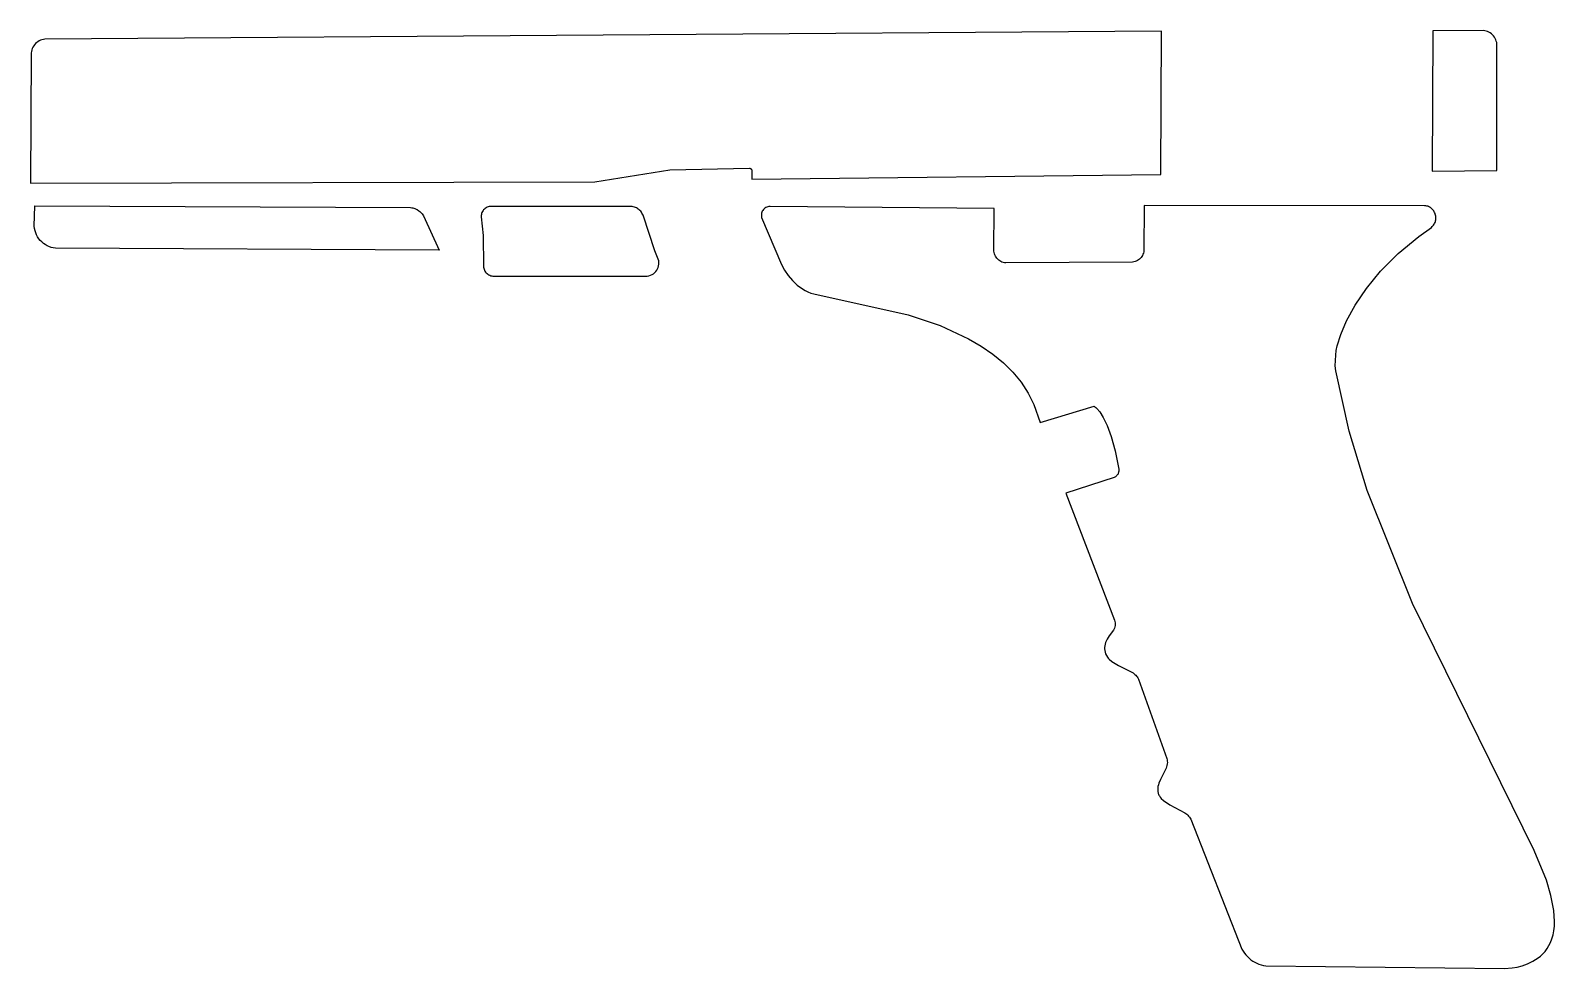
# Model space of a CAD drawing. Header units: metres. Extents: x -87 to 87, y -9 to 98.
import ezdxf

# ---------------------------------------------------------------- set-up
doc = ezdxf.new("R2010")
doc.units = ezdxf.units.M

msp = doc.modelspace()

# ---------------------------------------------------------------- linework, layer by layer
for points in [[(42.291, 81.723484), (42.367454, 98.177858), (-85.832188, 97.269554), (-86.007702, 97.24136), (-86.17712, 97.196656), (-86.339426, 97.136204), (-86.493858, 97.060766), (-86.639654, 96.971358), (-86.775798, 96.868996), (-86.901274, 96.754442), (-87.01532, 96.628458), (-87.117174, 96.49206), (-87.20582, 96.34601), (-87.280496, 96.191324), (-87.340186, 96.028764), (-87.384128, 95.859092), (-87.41156, 95.683324), (-87.48903, 80.737456), (-22.710648, 80.887316), (-14.079982, 82.242914), (-4.928616, 82.445606), (-4.898898, 82.441796), (-4.870196, 82.434938), (-4.842764, 82.425286), (-4.816602, 82.413094), (-4.791964, 82.398616), (-4.76885, 82.381852), (-4.747514, 82.362802), (-4.72821, 82.34172), (-4.710938, 82.31886), (-4.695952, 82.294476), (-4.683252, 82.268568), (-4.673092, 82.241136), (-4.665726, 82.212688), (-4.661154, 82.183224), (-4.664202, 81.1784), (42.292016, 81.723992)], [(73.43648, 82.10677), (80.85709, 82.194908), (80.875886, 96.697546), (80.84947, 96.872552), (80.806036, 97.041208), (80.7466, 97.203006), (80.672178, 97.356676), (80.583786, 97.50171), (80.482186, 97.636838), (80.36814, 97.761552), (80.242664, 97.874582), (80.106774, 97.975166), (79.961232, 98.062542), (79.807054, 98.135694), (79.645002, 98.19386), (79.475838, 98.236024), (79.300832, 98.261424), (73.51141, 98.21799), (73.43648, 82.10677)], [(-40.550084, 73.04278), (-84.618068, 73.260458), (-84.875116, 73.299066), (-85.123782, 73.361042), (-85.36305, 73.44537), (-85.59165, 73.55078), (-85.808312, 73.676256), (-86.011766, 73.820528), (-86.200996, 73.98258), (-86.374478, 74.161142), (-86.531196, 74.355198), (-86.66988, 74.563478), (-86.789514, 74.784966), (-86.888574, 75.018392), (-86.966044, 75.26274), (-87.020654, 75.51674), (-87.051134, 75.779376), (-86.991698, 78.129638), (-43.855132, 77.924152), (-43.72356, 77.909166), (-43.594274, 77.885036), (-43.467782, 77.852016), (-43.344592, 77.81036), (-43.224958, 77.760322), (-43.109388, 77.702156), (-42.891964, 77.56271), (-42.790872, 77.481938), (-42.695622, 77.394054), (-42.606468, 77.299312), (-42.523918, 77.197966), (-42.448226, 77.090524), (-42.3799, 76.976986), (-40.550338, 73.042018)], [(-15.787624, 72.975724), (-17.160748, 77.072744), (-17.21612, 77.189838), (-17.279874, 77.30109), (-17.351756, 77.406246), (-17.431258, 77.505052), (-17.517618, 77.597), (-17.610582, 77.681836), (-17.709642, 77.759306), (-17.81429, 77.828902), (-17.924272, 77.89037), (-18.038826, 77.943202), (-18.157698, 77.987144), (-18.28038, 78.021942), (-18.40611, 78.047342), (-18.534634, 78.062836), (-34.710878, 78.061312), (-34.836862, 78.040484), (-34.957512, 78.006448), (-35.07232, 77.96022), (-35.180524, 77.902816), (-35.281362, 77.834744), (-35.374326, 77.756766), (-35.458654, 77.669898), (-35.53333, 77.574902), (-35.5981, 77.47254), (-35.651948, 77.363574), (-35.694366, 77.248766), (-35.724338, 77.128878), (-35.74161, 77.004672), (-35.745166, 76.877164), (-35.521138, 74.71791), (-35.489388, 71.220076), (-35.476942, 71.092568), (-35.451796, 70.969124), (-35.414712, 70.850252), (-35.366452, 70.736714), (-35.30727, 70.629272), (-35.238182, 70.528688), (-35.159696, 70.435724), (-35.07232, 70.350888), (-34.976816, 70.274942), (-34.873946, 70.208648), (-34.764218, 70.152768), (-34.648394, 70.108064), (-34.526982, 70.075044), (-34.400744, 70.05447), (-16.670782, 70.052184), (-16.477996, 70.090284), (-16.296132, 70.151498), (-16.12646, 70.23354), (-15.97025, 70.334886), (-15.828518, 70.453504), (-15.702534, 70.587616), (-15.593568, 70.735444), (-15.50289, 70.89521), (-15.43177, 71.064882), (-15.381224, 71.242682), (-15.352522, 71.426578), (-15.34668, 71.614792), (-15.365222, 71.805546), (-15.409164, 71.997062), (-15.787116, 72.97547)], [(87.397082, -2.78384), (87.059516, -1.041654), (86.552024, 0.691896), (85.167724, 4.118864), (71.195946, 32.460946), (65.971166, 45.427138), (63.897256, 52.240688), (62.375034, 59.201304), (62.319916, 59.758326), (62.362334, 60.974224), (62.431168, 61.532516), (62.535562, 62.066932), (62.93739, 63.370206), (63.615062, 64.936624), (64.590168, 66.706242), (65.88506, 68.61937), (67.521328, 70.616318), (69.52107, 72.637396), (71.90613, 74.62266), (73.352914, 75.659488), (73.445878, 75.741022), (73.52919, 75.827382), (73.60285, 75.918314), (73.667366, 76.013056), (73.722484, 76.1111), (73.768712, 76.211938), (73.80605, 76.315316), (73.834498, 76.420472), (73.85431, 76.526898), (73.86574, 76.634086), (73.869042, 76.741528), (73.864216, 76.848716), (73.851516, 76.955142), (73.830942, 77.060298), (73.802748, 77.163676), (73.767188, 77.264768), (73.724262, 77.363066), (73.674224, 77.458062), (73.617328, 77.548994), (73.553574, 77.635608), (73.483216, 77.717396), (73.406508, 77.793596), (73.32345, 77.863954), (73.234042, 77.927962), (73.138792, 77.984858), (73.0377, 78.034388), (72.93102, 78.07579), (72.818752, 78.108556), (72.70115, 78.132432), (72.578214, 78.146656), (40.377872, 78.163166), (40.346376, 72.979788), (40.32377, 72.835516), (40.287448, 72.696324), (40.238426, 72.56272), (40.176958, 72.43572), (40.10406, 72.315832), (40.02024, 72.203818), (39.926514, 72.10044), (39.82339, 72.006206), (39.71163, 71.922132), (39.591996, 71.848726), (39.464996, 71.787004), (39.331646, 71.737474), (39.192454, 71.700898), (39.048182, 71.678038), (24.489664, 71.567548), (24.337772, 71.589646), (24.191214, 71.626476), (24.050498, 71.677276), (23.91664, 71.74103), (23.790402, 71.81723), (23.672546, 71.90486), (23.563834, 72.003158), (23.465028, 72.111616), (23.377144, 72.229218), (23.30069, 72.355202), (23.236428, 72.488806), (23.185374, 72.629268), (23.148036, 72.775826), (23.12543, 72.927718), (23.141432, 77.805026), (-2.565908, 78.060042), (-2.69875, 78.05166), (-2.825242, 78.027022), (-2.944622, 77.987398), (-3.056128, 77.934058), (-3.158998, 77.868272), (-3.25247, 77.791056), (-3.335782, 77.70368), (-3.408172, 77.60716), (-3.468624, 77.50302), (-3.51663, 77.392276), (-3.551174, 77.275944), (-3.571494, 77.155548), (-3.577082, 77.032104), (-3.566922, 76.906628), (-3.540252, 76.78039), (-1.254252, 71.391272), (-0.902208, 70.747636), (-0.480822, 70.129146), (0.003556, 69.55282), (0.544068, 69.035676), (1.134364, 68.594224), (1.446022, 68.40728), (1.767586, 68.245736), (2.098294, 68.11137), (2.437384, 68.006722), (13.278358, 65.628266), (16.935196, 64.370458), (20.197826, 62.87389), (21.66366, 62.026292), (23.009606, 61.10732), (24.228552, 60.11291), (25.31364, 59.039252), (26.257758, 57.882282), (27.05354, 56.63819), (27.694128, 55.303166), (28.4353, 53.264054), (34.648648, 55.123842), (34.728658, 55.068978), (34.822892, 54.991), (34.948114, 54.870858), (35.275774, 54.479698), (35.680904, 53.84546), (36.132262, 52.91836), (36.599114, 51.64836), (37.050218, 49.985422), (37.45484, 47.879508), (37.46373, 47.800514), (37.465254, 47.722282), (37.45992, 47.645066), (37.447728, 47.569374), (37.428932, 47.49546), (37.40404, 47.423832), (37.373052, 47.354744), (37.336222, 47.288704), (37.293804, 47.22622), (37.246052, 47.167546), (37.19322, 47.112936), (37.135562, 47.062898), (37.073332, 47.01794), (37.006784, 46.978316), (36.936172, 46.94428), (31.384494, 45.149262), (36.982908, 30.55874), (37.027104, 30.247336), (37.033962, 30.088586), (37.027358, 29.931106), (37.004752, 29.777436), (36.963604, 29.629862), (36.93541, 29.558996), (36.901628, 29.49067), (36.86175, 29.425138), (36.362386, 28.755086), (36.12642, 28.367228), (35.952684, 27.989276), (35.89147, 27.80284), (35.848798, 27.617674), (35.82543, 27.43327), (35.822636, 27.24912), (35.841178, 27.064716), (35.882072, 26.879804), (35.946334, 26.693876), (36.03498, 26.506678), (36.148772, 26.317702), (36.246816, 26.18994), (36.36772, 26.063702), (36.667694, 25.816814), (37.425122, 25.35047), (39.093648, 24.498046), (39.205408, 24.420068), (39.31031, 24.334216), (39.4081, 24.240744), (39.498778, 24.140414), (39.581836, 24.03348), (39.65702, 23.920704), (39.72433, 23.80234), (42.99204, 14.671294), (43.020234, 14.515338), (43.034712, 14.358112), (43.035474, 14.200632), (43.022774, 14.04366), (42.996866, 13.887958), (42.95775, 13.734542), (42.90568, 13.58392), (42.232072, 12.248134), (42.069766, 11.847068), (42.00779, 11.64717), (41.962324, 11.448034), (41.935654, 11.249914), (41.930574, 11.053318), (41.949624, 10.8585), (41.968928, 10.76198), (41.995344, 10.665968), (42.029126, 10.570464), (42.070528, 10.475722), (42.120058, 10.381488), (42.22242, 10.225786), (42.329608, 10.100564), (42.606468, 9.850374), (43.333924, 9.363202), (45.051218, 8.443976), (45.17136, 8.36168), (45.283628, 8.269986), (45.387768, 8.169656), (45.483526, 8.061198), (45.570394, 7.945374), (45.648372, 7.822946), (45.716952, 7.694422), (51.60264, -7.204202), (51.73345, -7.441692), (51.881024, -7.666482), (52.044346, -7.878064), (52.2224, -8.075676), (52.41417, -8.25881), (52.618894, -8.426704), (52.835556, -8.578596), (53.06314, -8.713978), (53.30063, -8.832088), (53.54701, -8.932164), (53.801518, -9.013698), (54.063138, -9.075928), (54.330854, -9.118346), (81.752186, -9.438132), (82.63509, -9.36244), (83.187032, -9.266936), (83.782916, -9.117584), (84.400644, -8.9027), (85.017864, -8.6106), (85.612478, -8.2296), (85.894418, -8.002016), (86.162388, -7.748016), (86.413594, -7.465822), (86.645496, -7.154164), (86.855046, -6.811518), (87.03945, -6.436614), (87.196168, -6.027928), (87.322152, -5.583936), (87.414862, -5.103114), (87.471504, -4.583938), (87.48903, -4.025138), (87.396574, -2.782824)]]:
    msp.add_lwpolyline(points)

doc.saveas('drawing.dxf')
